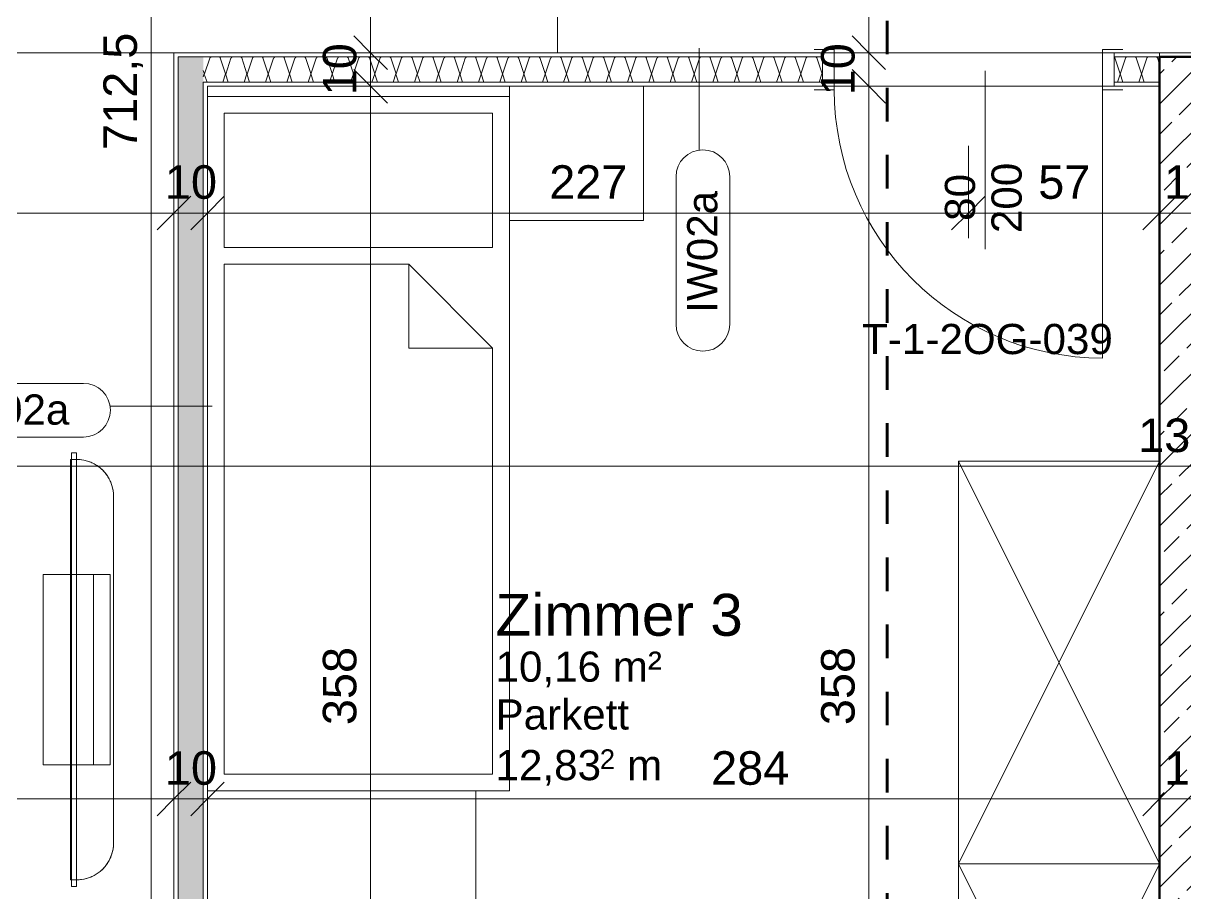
# Model space of a CAD drawing. Header units: metres. Extents: x 3 to 50, y 58.8 to 100.4.
# Drawn here: x 18.69 to 22.153, y 72.352 to 74.944 of the extents above; entities that cross this region are included whole.
import ezdxf

# ---------------------------------------------------------------- set-up
doc = ezdxf.new("R2010")
doc.units = ezdxf.units.M
doc.linetypes.add('Achse', pattern=[0.009, 0.005, -0.002, 0, -0.002])
doc.linetypes.add('Verdeckt', pattern=[0.003, 0.002, -0.001])
for name, color, linetype, lineweight in [('A_Bemassung-50_', 4, 'Continuous', 9), ('A_Bemassung_', 4, 'Continuous', 9), ('A_Beschriftung_', 7, 'Continuous', 9), ('A_Decken', 8, 'Continuous', 13), ('A_Moebel', 6, 'Continuous', 13), ('A_Raeume', 7, 'Continuous', 13), ('A_Raeume_', 7, 'Continuous', 5), ('A_Raeume_Beschriftung_', 7, 'Continuous', 9), ('A_Tueren', 31, 'Continuous', 13), ('A_Waende', 7, 'Continuous', 13), ('G-ANNO-SYMB_', 111, 'Continuous', 9)]:
    doc.layers.add(name, color=color, linetype=linetype, lineweight=lineweight)
doc.styles.add('Arial_2', font='arial.ttf', dxfattribs={"height": 0.125})
doc.styles.add('Arial_3', font='arial.ttf', dxfattribs={"height": 0.09})
doc.styles.add('Arial_4', font='arial.ttf', dxfattribs={"height": 0.05849})
doc.styles.add('Arial_5', font='arial.ttf', dxfattribs={"height": 0.1})
doc.dimstyles.new('WGA-Bemaßung', dxfattribs={"dimscale": 0.3048, "dimtxt": 0.102026, "dimasz": 0.328084, "dimexe": 0.246063, "dimexo": 0.0625, "dimgap": 0.04101, "dimtad": 1, "dimdec": 1, "dimlfac": 100, "dimrnd": 0.5, "dimdsep": 46, "dimtxsty": 'Arial_5', "dimblk1": 'OBLIQUE', "dimblk2": 'OBLIQUE', "dimsah": 1, "dimcen": 0.09, "dimdle": 0.246063, "dimazin": 2, "dimtfac": 1, "dimtdec": 4, "dimtix": 1, "dimtmove": 0, "dimatfit": 3, "dimfxl": 0.656168, "dimfxlon": 1, "dimtvp": 1, "dimtolj": 1, "dimtzin": 0, "dimarcsym": 2})
doc.dimstyles.new('WGA-Bemaßung_2', dxfattribs={"dimscale": 0.3048, "dimtxt": 0.102026, "dimasz": 0.328084, "dimexe": 0.246063, "dimexo": 0.0625, "dimgap": 0.04101, "dimtad": 1, "dimdec": 1, "dimlfac": 100, "dimrnd": 0.5, "dimdsep": 46, "dimtxsty": 'Arial_5', "dimblk1": 'OBLIQUE', "dimblk2": 'OBLIQUE', "dimsah": 1, "dimcen": 0.09, "dimdle": 0.246063, "dimazin": 2, "dimtfac": 1, "dimtdec": 4, "dimtix": 1, "dimtmove": 2, "dimatfit": 3, "dimfxl": 0.656168, "dimfxlon": 1, "dimtvp": 1, "dimtolj": 1, "dimtzin": 0, "dimarcsym": 2})
doc.dimstyles.new('WGA-Bemaßung_3', dxfattribs={"dimscale": 0.3048, "dimtxt": 0.102026, "dimasz": 0.328084, "dimexe": 0.246063, "dimexo": 0.0625, "dimgap": 0.04101, "dimtad": 1, "dimdec": 1, "dimlfac": 100, "dimrnd": 0.5, "dimdsep": 46, "dimtxsty": 'Arial_5', "dimblk1": 'OBLIQUE', "dimblk2": 'OBLIQUE', "dimsah": 1, "dimcen": 0.09, "dimdle": 0.246063, "dimazin": 2, "dimtfac": 1, "dimtdec": 4, "dimtix": 1, "dimtmove": 0, "dimatfit": 3, "dimfxl": 0.656168, "dimfxlon": 1, "dimtvp": 1, "dimtolj": 1, "dimtzin": 0, "dimarcsym": 2})

# ---------------------------------------------------------------- blocks, each defined once
blk = doc.blocks.new('UZ_D1 - SL_0800x2000_Zimmertür_Stahlzarge_GK-7175508-263_PP_02OG_BT1')
at = {"layer": 'A_Tueren', "lineweight": 5}
for p, q in [((-0.4, 0.06), (-0.46, 0.06)), ((-0.4, -0.06), (-0.4, 0.06)), ((0.4, 0.06), (0.46, 0.06)), ((0.4, -0.06), (0.4, 0.06)), ((-0.46, -0.06), (-0.4, -0.06)), ((0.46, -0.06), (0.4, -0.06)), ((0.4, -0.06), (0.4, -0.86))]:
    blk.add_line(p, q, dxfattribs=at)
blk.add_arc((0.4, -0.06), 0.8, 180, 270, dxfattribs=at)
blk = doc.blocks.new('Moeb_Bett - Einzelbett 090x210-V71-263_PP_02OG_BT1')
at = {"layer": 'A_Moebel', "color": 8}
for p, q in [((-0.45, 1.05), (-0.35, 1.05)), ((-0.45, -1.05), (-0.45, 1.05)), ((-0.35, 1.05), (0.45, 1.05)), ((0.45, 1.05), (0.45, 0.5828)), ((-0.4, 1), (0.4, 1)), ((-0.4, 1), (-0.4, -0.27)), ((0.4, -0.52), (0.4, 1)), ((-0.15, -0.27), (-0.4, -0.27)), ((-0.4, -0.27), (-0.15, -0.52)), ((-0.15, -0.52), (-0.15, -0.27)), ((-0.15, -0.52), (0.4, -0.52)), ((-0.4, -0.57), (-0.4, -0.97)), ((-0.4, -0.57), (0.4, -0.57)), ((0.4, -0.97), (0.4, -0.57)), ((-0.45, -0.65), (-0.85, -0.65)), ((-0.85, -0.65), (-0.85, -1.05)), ((-0.85, -1.05), (-0.85, -0.65)), ((-0.85, -0.65), (-0.45, -0.65)), ((-0.45, -1.05), (-0.45, -0.65)), ((-0.45, -0.65), (-0.45, -1.05)), ((-0.4, -0.97), (0.4, -0.97)), ((-0.45, -1.02), (0.45, -1.02)), ((-0.45, -1.05), (-0.85, -1.05)), ((-0.5449, -1.05), (-0.45, -1.05))]:
    blk.add_line(p, q, dxfattribs=at)
blk = doc.blocks.new('Moeb_Schrank - Schrank_2m_60cm-3836529-263_PP_02OG_BT1')
at = {"layer": 'A_Moebel', "color": 8}
for p, q in [((0, 0), (1.2, 0.6)), ((0, 0.6), (1.2, 0)), ((1.2, 0.6), (0, 0.6)), ((0, 0.6), (0, 0)), ((0, 0), (0, 0.6)), ((0, 0.6), (1.2, 0.6)), ((1.2, 0), (1.2, 0.6)), ((1.2, 0.6), (1.2, 0)), ((0, 0), (1.2, 0)), ((1.2, 0), (0, 0))]:
    blk.add_line(p, q, dxfattribs=at)
blk = doc.blocks.new('Moeb_Schrank - Sideboard_50cm-3852125-263_PP_02OG_BT1')
at = {"layer": 'A_Moebel', "color": 8}
for p, q in [((0, 0.6), (0, 0)), ((0, 0), (0, 0.6)), ((0, 0.6), (3.6775, 0.6)), ((3.6775, 0.6), (3.6775, 0)), ((0, 0), (3.6775, 0)), ((3.6775, 0), (0, 0))]:
    blk.add_line(p, q, dxfattribs=at)
blk = doc.blocks.new('Moeb_TV - 48 Zoll-V78-263_PP_02OG_BT1')
at = {"layer": 'A_Moebel', "lineweight": 5}
for p, q in [((0.5126, 0.0585), (-0.5205, 0.0585)), ((0.5126, 0.0585), (-0.5205, 0.0585)), ((-0.2872, -0.0015), (-0.2872, 0.0485)), ((-0.2872, 0.0485), (-0.2872, -0.0515)), ((0.2793, 0.0485), (-0.2872, 0.0485)), ((0.2793, 0.0485), (0.2793, -0.0015)), ((0.2793, -0.0515), (0.2793, 0.0485)), ((-0.2872, -0.0515), (-0.2872, -0.0015)), ((0.2793, -0.0015), (-0.2872, -0.0015)), ((0.2793, -0.0015), (0.2793, -0.0515)), ((-0.6505, -0.0515), (-0.6505, -0.0665)), ((-0.6355, -0.0515), (-0.6505, -0.0515)), ((-0.6355, -0.0515), (-0.6505, -0.0515)), ((-0.6505, -0.0665), (-0.6355, -0.0665)), ((-0.6505, -0.0665), (-0.6355, -0.0665)), ((-0.6305, -0.0515), (-0.6355, -0.0515)), ((-0.6355, -0.0515), (0.6276, -0.0515)), ((0.6276, -0.0665), (-0.6355, -0.0665)), ((-0.6355, -0.0665), (-0.6305, -0.0665)), ((0.6226, -0.0515), (-0.6305, -0.0515)), ((-0.6305, -0.0515), (0.6226, -0.0515)), ((-0.6305, -0.0515), (-0.6305, -0.0665)), ((-0.6305, -0.0515), (-0.6305, -0.0665)), ((-0.2872, -0.0515), (-0.6305, -0.0515)), ((0.6226, -0.0515), (-0.6305, -0.0515)), ((-0.6305, -0.0515), (0.6226, -0.0515)), ((-0.6305, -0.0515), (-0.6305, -0.0665)), ((-0.6305, -0.0515), (-0.6305, -0.0665)), ((-0.6305, -0.0515), (0.6226, -0.0515)), ((0.6226, -0.0515), (-0.6305, -0.0515)), ((-0.6305, -0.0665), (-0.6305, -0.0695)), ((-0.6305, -0.0665), (-0.6305, -0.0695)), ((-0.6305, -0.0665), (-0.5705, -0.0665)), ((-0.5705, -0.0665), (-0.6305, -0.0665)), ((-0.6305, -0.0665), (0.6226, -0.0665)), ((-0.5705, -0.0665), (0.5626, -0.0665)), ((0.5626, -0.0665), (-0.5705, -0.0665)), ((-0.5705, -0.0695), (-0.5705, -0.0665)), ((-0.5705, -0.0665), (-0.5705, -0.0695)), ((-0.5705, -0.0665), (0.5626, -0.0665)), ((0.5626, -0.0665), (-0.5705, -0.0665)), ((-0.2872, -0.0515), (-0.2872, -0.0665)), ((-0.2872, -0.0665), (-0.2872, -0.0515)), ((-0.2872, -0.0515), (0.2793, -0.0515)), ((-0.2872, -0.0515), (0.2793, -0.0515)), ((0.2793, -0.0515), (-0.2872, -0.0515)), ((-0.2872, -0.0665), (-0.2872, -0.0695)), ((-0.2872, -0.0695), (-0.2872, -0.0665)), ((0.2793, -0.0515), (0.2793, -0.0665)), ((0.2793, -0.0665), (0.2793, -0.0515)), ((0.6226, -0.0515), (0.2793, -0.0515)), ((0.2793, -0.0665), (0.2793, -0.0695)), ((0.2793, -0.0695), (0.2793, -0.0665)), ((0.5626, -0.0665), (0.5626, -0.0695)), ((0.5626, -0.0665), (0.5626, -0.0695)), ((0.5626, -0.0665), (0.6226, -0.0665)), ((0.6226, -0.0665), (0.5626, -0.0665)), ((0.6226, -0.0665), (0.6226, -0.0515)), ((0.6226, -0.0515), (0.6226, -0.0665)), ((0.6276, -0.0515), (0.6226, -0.0515)), ((0.6226, -0.0665), (0.6226, -0.0515)), ((0.6226, -0.0515), (0.6226, -0.0665)), ((0.6226, -0.0695), (0.6226, -0.0665)), ((0.6226, -0.0665), (0.6226, -0.0695)), ((0.6226, -0.0665), (0.6276, -0.0665)), ((0.6426, -0.0515), (0.6276, -0.0515)), ((0.6426, -0.0515), (0.6276, -0.0515)), ((0.6276, -0.0665), (0.6426, -0.0665)), ((0.6276, -0.0665), (0.6426, -0.0665)), ((0.6426, -0.0665), (0.6426, -0.0515)), ((0.6226, -0.0695), (-0.6305, -0.0695)), ((-0.6305, -0.0695), (-0.5705, -0.0695)), ((-0.5705, -0.0695), (0.5626, -0.0695)), ((-0.5705, -0.0695), (0.5626, -0.0695)), ((0.5626, -0.0695), (-0.5705, -0.0695)), ((-0.2872, -0.0695), (-0.2872, -0.1515)), ((-0.2872, -0.1515), (-0.2872, -0.0695)), ((0.2793, -0.0695), (0.2793, -0.1515)), ((0.2793, -0.1515), (0.2793, -0.0695)), ((0.5626, -0.0695), (0.6226, -0.0695)), ((0.2793, -0.1515), (-0.2872, -0.1515)), ((0.2793, -0.1515), (-0.2872, -0.1515))]:
    blk.add_line(p, q, dxfattribs=at)
for centre, start, end in [((-0.5205, -0.0515), 90, 180), ((0.5126, -0.0515), 0, 90)]:
    blk.add_arc(centre, 0.11, start, end, dxfattribs=at)
for points in [[(-0.5205, 0.0585), (-0.5254, 0.0585), (-0.535, 0.0579), (-0.549, 0.0551), (-0.5604, 0.0512), (-0.5692, 0.0473), (-0.5755, 0.0439), (-0.5816, 0.0401), (-0.5875, 0.0359), (-0.5931, 0.0313), (-0.5983, 0.0264), (-0.6032, 0.0211), (-0.6078, 0.0156), (-0.612, 0.0097), (-0.617, 0.0015), (-0.6224, -0.0092), (-0.6286, -0.0275), (-0.6304, -0.0419), (-0.6305, -0.0515)], [(0.5126, 0.0585), (0.5174, 0.0585), (0.527, 0.0579), (0.5411, 0.0551), (0.5525, 0.0512), (0.5613, 0.0473), (0.5676, 0.0439), (0.5737, 0.0401), (0.5796, 0.0359), (0.5851, 0.0313), (0.5904, 0.0264), (0.5953, 0.0211), (0.5999, 0.0156), (0.6041, 0.0097), (0.6092, 0.0015), (0.6145, -0.0092), (0.6207, -0.0275), (0.6226, -0.0419), (0.6226, -0.0515)]]:
    blk.add_open_spline(points, degree=3, knots=[0, 0, 0, 0, 0.083333, 0.166667, 0.25, 0.291667, 0.333333, 0.375, 0.416667, 0.458333, 0.5, 0.541667, 0.583333, 0.625, 0.666667, 0.75, 0.833333, 1, 1, 1, 1], dxfattribs=at)
blk = doc.blocks.new('Moeb_Schreibtisch_variabel - 140 x 80-V79-263_PP_02OG_BT1')
at = {"layer": 'A_Moebel', "color": 8}
for p, q in [((-0.6841, 0.7452), (-1.0891, 0.7452)), ((-1.0891, 0.7452), (-1.0891, 0.4)), ((-0.6841, 0.4), (-0.6841, 0.7452)), ((-1.0891, 0.7255), (-0.6841, 0.7255)), ((-1.5866, 0.4), (-0.1866, 0.4)), ((-1.5866, -0.4), (-1.5866, 0.4)), ((-1.5866, 0.4), (-0.1866, 0.4)), ((-1.5866, -0.4), (-1.5866, 0.4)), ((-1.0891, 0.4), (-1.0891, 0.2599)), ((-0.6841, 0.2599), (-0.6841, 0.4)), ((-0.1866, 0.4), (-0.1866, -0.4)), ((-0.1866, 0.4), (-0.1866, -0.4)), ((-1.0891, 0.2599), (-0.6841, 0.2599))]:
    blk.add_line(p, q, dxfattribs=at)
blk = doc.blocks.new('DIMBLOCK23-263_PP_02OG_BT1')
at = {"layer": 'A_Bemassung-50_', "transparency": 16777216}
for p, q in [((15.5752, 74.3779), (15.5752, 74.5779)), ((19.1391, 74.3779), (19.1391, 74.5779)), ((15.5752, 74.3779), (19.1391, 74.3779)), ((15.5752, 74.3779), (15.5752, 74.3029)), ((19.1391, 74.3779), (19.1391, 74.3029))]:
    blk.add_line(p, q, dxfattribs=at)
at = {"layer": 'A_Bemassung-50_', "lineweight": 35, "transparency": 16777216}
for p, q in [((15.5752, 74.3779), (15.6252, 74.4279)), ((19.1391, 74.3779), (19.1891, 74.4279)), ((15.5752, 74.3779), (15.5252, 74.3279)), ((19.1391, 74.3779), (19.0891, 74.3279))]:
    blk.add_line(p, q, dxfattribs=at)
at = {"layer": 'A_Bemassung-50_', "color": 0, "transparency": 16777216, "insert": (17.1837, 74.5202), "char_height": 0.1, "width": 0.416266, "attachment_point": 1, "line_spacing_factor": 0.941778, "style": 'Arial_5'}
blk.add_mtext('356,5', dxfattribs=at)
blk = doc.blocks.new('_Oblique')
at = {"color": 0, "linetype": 'ByBlock', "lineweight": -2}
blk.add_line((-0.5, -0.5), (0.5, 0.5), dxfattribs=at)
blk = doc.blocks.new('DIMBLOCK24-263_PP_02OG_BT1')
at = {"layer": 'A_Bemassung-50_', "transparency": 16777216}
for p, q in [((19.1391, 74.3779), (19.1391, 74.5779)), ((19.2391, 74.3779), (19.2391, 74.5779)), ((19.1391, 74.3779), (19.2391, 74.3779)), ((19.1391, 74.3779), (19.1391, 74.3029)), ((19.2391, 74.3779), (19.2391, 74.3029))]:
    blk.add_line(p, q, dxfattribs=at)
at = {"layer": 'A_Bemassung-50_', "lineweight": 35, "transparency": 16777216}
for p, q in [((19.1391, 74.3779), (19.1891, 74.4279)), ((19.2391, 74.3779), (19.2891, 74.4279)), ((19.1391, 74.3779), (19.0891, 74.3279)), ((19.2391, 74.3779), (19.1891, 74.3279))]:
    blk.add_line(p, q, dxfattribs=at)
at = {"layer": 'A_Bemassung-50_', "color": 0, "transparency": 16777216, "insert": (19.1122, 74.5202), "char_height": 0.1, "width": 0.184588, "attachment_point": 1, "line_spacing_factor": 0.941778, "style": 'Arial_5'}
blk.add_mtext('10', dxfattribs=at)
blk = doc.blocks.new('DIMBLOCK25-263_PP_02OG_BT1')
at = {"layer": 'A_Bemassung-50_', "transparency": 16777216}
for p, q in [((19.2391, 74.3779), (19.2391, 74.5779)), ((21.5077, 74.3779), (21.5077, 74.5779)), ((19.2391, 74.3779), (21.5077, 74.3779)), ((19.2391, 74.3779), (19.2391, 74.3029)), ((21.5077, 74.3779), (21.5077, 74.3029))]:
    blk.add_line(p, q, dxfattribs=at)
at = {"layer": 'A_Bemassung-50_', "lineweight": 35, "transparency": 16777216}
for p, q in [((19.2391, 74.3779), (19.2891, 74.4279)), ((21.5077, 74.3779), (21.5577, 74.4279)), ((19.2391, 74.3779), (19.1891, 74.3279)), ((21.5077, 74.3779), (21.4577, 74.3279))]:
    blk.add_line(p, q, dxfattribs=at)
at = {"layer": 'A_Bemassung-50_', "color": 0, "transparency": 16777216, "insert": (20.258, 74.5202), "char_height": 0.1, "width": 0.276883, "attachment_point": 1, "line_spacing_factor": 0.941778, "style": 'Arial_5'}
blk.add_mtext('227', dxfattribs=at)
blk = doc.blocks.new('DIMBLOCK26-263_PP_02OG_BT1')
at = {"layer": 'A_Bemassung-50_', "transparency": 16777216}
for p, q in [((21.5077, 74.3779), (21.5077, 74.5779)), ((22.0777, 74.3779), (22.0777, 74.5779)), ((21.5077, 74.3779), (22.0777, 74.3779)), ((21.5077, 74.3779), (21.5077, 74.3029)), ((22.0777, 74.3779), (22.0777, 74.3029))]:
    blk.add_line(p, q, dxfattribs=at)
at = {"layer": 'A_Bemassung-50_', "lineweight": 35, "transparency": 16777216}
for p, q in [((21.5077, 74.3779), (21.5577, 74.4279)), ((22.0777, 74.3779), (22.1277, 74.4279)), ((21.5077, 74.3779), (21.4577, 74.3279)), ((22.0777, 74.3779), (22.0277, 74.3279))]:
    blk.add_line(p, q, dxfattribs=at)
at = {"layer": 'A_Bemassung-50_', "color": 0, "transparency": 16777216, "insert": (21.7158, 74.5202), "char_height": 0.1, "width": 0.184588, "attachment_point": 1, "line_spacing_factor": 0.941778, "style": 'Arial_5'}
blk.add_mtext('57', dxfattribs=at)
blk = doc.blocks.new('DIMBLOCK27-263_PP_02OG_BT1')
at = {"layer": 'A_Bemassung-50_', "transparency": 16777216}
for p, q in [((22.0777, 74.3779), (22.0777, 74.5779)), ((22.2577, 74.3779), (22.2577, 74.5779)), ((22.0777, 74.3779), (22.2577, 74.3779)), ((22.0777, 74.3779), (22.0777, 74.3029)), ((22.2577, 74.3779), (22.2577, 74.3029))]:
    blk.add_line(p, q, dxfattribs=at)
at = {"layer": 'A_Bemassung-50_', "lineweight": 35, "transparency": 16777216}
for p, q in [((22.0777, 74.3779), (22.1277, 74.4279)), ((22.2577, 74.3779), (22.3077, 74.4279)), ((22.0777, 74.3779), (22.0277, 74.3279)), ((22.2577, 74.3779), (22.2077, 74.3279))]:
    blk.add_line(p, q, dxfattribs=at)
at = {"layer": 'A_Bemassung-50_', "color": 0, "transparency": 16777216, "insert": (22.0908, 74.5202), "char_height": 0.1, "width": 0.184588, "attachment_point": 1, "line_spacing_factor": 0.941778, "style": 'Arial_5'}
blk.add_mtext('18', dxfattribs=at)
blk = doc.blocks.new('DIMBLOCK239-263_PP_02OG_BT1')
at = {"layer": 'A_Bemassung-50_', "lineweight": 35, "transparency": 16777216}
for p, q in [((21.2107, 74.7555), (21.1607, 74.8055)), ((21.2107, 74.7555), (21.2607, 74.7055)), ((21.2107, 71.178), (21.1607, 71.228)), ((21.2107, 71.178), (21.2607, 71.128))]:
    blk.add_line(p, q, dxfattribs=at)
at = {"layer": 'A_Bemassung-50_', "transparency": 16777216}
for p, q in [((21.2107, 74.7555), (21.0107, 74.7555)), ((21.2107, 71.103), (21.2107, 74.7555)), ((21.2107, 74.7555), (21.2857, 74.7555)), ((21.2107, 71.178), (21.0107, 71.178)), ((21.2107, 71.178), (21.2857, 71.178))]:
    blk.add_line(p, q, dxfattribs=at)
at = {"layer": 'A_Bemassung-50_', "color": 0, "transparency": 16777216, "insert": (21.0683, 72.8514), "char_height": 0.1, "width": 0.276883, "attachment_point": 1, "rotation": 90, "line_spacing_factor": 0.941778, "style": 'Arial_5'}
blk.add_mtext('358', dxfattribs=at)
blk = doc.blocks.new('DIMBLOCK240-263_PP_02OG_BT1')
at = {"layer": 'A_Bemassung-50_', "lineweight": 35, "transparency": 16777216}
for p, q in [((21.2107, 74.8555), (21.1607, 74.9055)), ((21.2107, 74.8555), (21.2607, 74.8055)), ((21.2107, 74.7555), (21.1607, 74.8055)), ((21.2107, 74.7555), (21.2607, 74.7055))]:
    blk.add_line(p, q, dxfattribs=at)
at = {"layer": 'A_Bemassung-50_', "transparency": 16777216}
for p, q in [((21.2107, 74.8555), (21.0107, 74.8555)), ((21.2107, 74.7555), (21.2107, 74.8555)), ((21.2107, 74.8555), (21.2857, 74.8555)), ((21.2107, 74.7555), (21.0107, 74.7555)), ((21.2107, 74.7555), (21.2857, 74.7555))]:
    blk.add_line(p, q, dxfattribs=at)
at = {"layer": 'A_Bemassung-50_', "color": 0, "transparency": 16777216, "insert": (21.0683, 74.7286), "char_height": 0.1, "width": 0.184588, "attachment_point": 1, "rotation": 90, "line_spacing_factor": 0.941778, "style": 'Arial_5'}
blk.add_mtext('10', dxfattribs=at)
blk = doc.blocks.new('DIMBLOCK241-263_PP_02OG_BT1')
at = {"layer": 'A_Bemassung-50_', "lineweight": 35, "transparency": 16777216}
for p, q in [((21.2107, 78.238), (21.1607, 78.288)), ((21.2107, 78.238), (21.2607, 78.188)), ((21.2107, 74.8555), (21.1607, 74.9055)), ((21.2107, 74.8555), (21.2607, 74.8055))]:
    blk.add_line(p, q, dxfattribs=at)
at = {"layer": 'A_Bemassung-50_', "transparency": 16777216}
for p, q in [((21.2107, 78.238), (21.0107, 78.238)), ((21.2107, 74.8555), (21.2107, 78.238)), ((21.2107, 78.238), (21.2857, 78.238)), ((21.2107, 74.8555), (21.0107, 74.8555)), ((21.2107, 74.8555), (21.2857, 74.8555))]:
    blk.add_line(p, q, dxfattribs=at)
at = {"layer": 'A_Bemassung-50_', "color": 0, "transparency": 16777216, "insert": (21.0683, 76.3733), "char_height": 0.1, "width": 0.416266, "attachment_point": 1, "rotation": 90, "line_spacing_factor": 0.941778, "style": 'Arial_5'}
blk.add_mtext('338,5', dxfattribs=at)
blk = doc.blocks.new('DIMBLOCK344-263_PP_02OG_BT1')
at = {"layer": 'A_Bemassung-50_', "transparency": 16777216}
for p, q in [((15.5127, 73.623), (15.5127, 73.823)), ((28.8227, 73.623), (28.8227, 73.823)), ((15.5127, 73.623), (28.8227, 73.623)), ((15.5127, 73.623), (15.5127, 73.548)), ((28.8227, 73.623), (28.8227, 73.548))]:
    blk.add_line(p, q, dxfattribs=at)
at = {"layer": 'A_Bemassung-50_', "lineweight": 35, "transparency": 16777216}
for p, q in [((15.5127, 73.623), (15.5627, 73.673)), ((28.8227, 73.623), (28.8727, 73.673)), ((15.5127, 73.623), (15.4627, 73.573)), ((28.8227, 73.623), (28.7727, 73.573))]:
    blk.add_line(p, q, dxfattribs=at)
at = {"layer": 'A_Bemassung-50_', "color": 0, "transparency": 16777216, "insert": (22.0138, 73.7653), "char_height": 0.1, "width": 0.369177, "attachment_point": 1, "line_spacing_factor": 0.941778, "style": 'Arial_5'}
blk.add_mtext('1331', dxfattribs=at)
blk = doc.blocks.new('DIMBLOCK391-263_PP_02OG_BT1')
at = {"layer": 'A_Bemassung-50_', "lineweight": 35, "transparency": 16777216}
for p, q in [((19.0711, 78.3005), (19.0211, 78.3505)), ((19.0711, 78.3005), (19.1211, 78.2505)), ((19.0711, 71.178), (19.0211, 71.228)), ((19.0711, 71.178), (19.1211, 71.128))]:
    blk.add_line(p, q, dxfattribs=at)
at = {"layer": 'A_Bemassung-50_', "transparency": 16777216}
for p, q in [((19.0711, 78.3005), (18.9961, 78.3005)), ((19.0711, 78.3005), (19.0711, 71.103)), ((19.0711, 78.3005), (19.2711, 78.3005)), ((19.0711, 71.178), (18.9961, 71.178)), ((19.0711, 71.178), (19.2711, 71.178))]:
    blk.add_line(p, q, dxfattribs=at)
at = {"layer": 'A_Bemassung-50_', "color": 0, "transparency": 16777216, "insert": (18.9287, 74.5658), "char_height": 0.1, "width": 0.416266, "attachment_point": 1, "rotation": 90, "line_spacing_factor": 0.941778, "style": 'Arial_5'}
blk.add_mtext('712,5', dxfattribs=at)
blk = doc.blocks.new('DIMBLOCK416-263_PP_02OG_BT1')
at = {"layer": 'A_Bemassung-50_', "transparency": 16777216}
for p, q in [((15.5752, 72.6313), (15.5752, 72.8313)), ((19.1391, 72.6313), (19.1391, 72.8313)), ((15.5752, 72.6313), (19.1391, 72.6313)), ((15.5752, 72.6313), (15.5752, 72.5563)), ((19.1391, 72.6313), (19.1391, 72.5563))]:
    blk.add_line(p, q, dxfattribs=at)
at = {"layer": 'A_Bemassung-50_', "lineweight": 35, "transparency": 16777216}
for p, q in [((15.5752, 72.6313), (15.6252, 72.6813)), ((19.1391, 72.6313), (19.1891, 72.6813)), ((15.5752, 72.6313), (15.5252, 72.5813)), ((19.1391, 72.6313), (19.0891, 72.5813))]:
    blk.add_line(p, q, dxfattribs=at)
at = {"layer": 'A_Bemassung-50_', "color": 0, "transparency": 16777216, "insert": (17.1837, 72.7736), "char_height": 0.1, "width": 0.416266, "attachment_point": 1, "line_spacing_factor": 0.941778, "style": 'Arial_5'}
blk.add_mtext('356,5', dxfattribs=at)
blk = doc.blocks.new('DIMBLOCK417-263_PP_02OG_BT1')
at = {"layer": 'A_Bemassung-50_', "transparency": 16777216}
for p, q in [((19.1391, 72.6313), (19.1391, 72.8313)), ((19.2391, 72.6313), (19.2391, 72.8313)), ((19.1391, 72.6313), (19.2391, 72.6313)), ((19.1391, 72.6313), (19.1391, 72.5563)), ((19.2391, 72.6313), (19.2391, 72.5563))]:
    blk.add_line(p, q, dxfattribs=at)
at = {"layer": 'A_Bemassung-50_', "lineweight": 35, "transparency": 16777216}
for p, q in [((19.1391, 72.6313), (19.1891, 72.6813)), ((19.2391, 72.6313), (19.2891, 72.6813)), ((19.1391, 72.6313), (19.0891, 72.5813)), ((19.2391, 72.6313), (19.1891, 72.5813))]:
    blk.add_line(p, q, dxfattribs=at)
at = {"layer": 'A_Bemassung-50_', "color": 0, "transparency": 16777216, "insert": (19.1122, 72.7736), "char_height": 0.1, "width": 0.184588, "attachment_point": 1, "line_spacing_factor": 0.941778, "style": 'Arial_5'}
blk.add_mtext('10', dxfattribs=at)
blk = doc.blocks.new('DIMBLOCK418-263_PP_02OG_BT1')
at = {"layer": 'A_Bemassung-50_', "transparency": 16777216}
for p, q in [((19.2391, 72.6313), (19.2391, 72.8313)), ((22.0777, 72.6313), (22.0777, 72.8313)), ((19.2391, 72.6313), (22.0777, 72.6313)), ((19.2391, 72.6313), (19.2391, 72.5563)), ((22.0777, 72.6313), (22.0777, 72.5563))]:
    blk.add_line(p, q, dxfattribs=at)
at = {"layer": 'A_Bemassung-50_', "lineweight": 35, "transparency": 16777216}
for p, q in [((19.2391, 72.6313), (19.2891, 72.6813)), ((22.0777, 72.6313), (22.1277, 72.6813)), ((19.2391, 72.6313), (19.1891, 72.5813)), ((22.0777, 72.6313), (22.0277, 72.5813))]:
    blk.add_line(p, q, dxfattribs=at)
at = {"layer": 'A_Bemassung-50_', "color": 0, "transparency": 16777216, "insert": (20.7406, 72.7736), "char_height": 0.1, "width": 0.276883, "attachment_point": 1, "line_spacing_factor": 0.941778, "style": 'Arial_5'}
blk.add_mtext('284', dxfattribs=at)
blk = doc.blocks.new('DIMBLOCK419-263_PP_02OG_BT1')
at = {"layer": 'A_Bemassung-50_', "transparency": 16777216}
for p, q in [((22.0777, 72.6313), (22.0777, 72.8313)), ((22.2577, 72.6313), (22.2577, 72.8313)), ((22.0777, 72.6313), (22.2577, 72.6313)), ((22.0777, 72.6313), (22.0777, 72.5563)), ((22.2577, 72.6313), (22.2577, 72.5563))]:
    blk.add_line(p, q, dxfattribs=at)
at = {"layer": 'A_Bemassung-50_', "lineweight": 35, "transparency": 16777216}
for p, q in [((22.0777, 72.6313), (22.1277, 72.6813)), ((22.2577, 72.6313), (22.3077, 72.6813)), ((22.0777, 72.6313), (22.0277, 72.5813)), ((22.2577, 72.6313), (22.2077, 72.5813))]:
    blk.add_line(p, q, dxfattribs=at)
at = {"layer": 'A_Bemassung-50_', "color": 0, "transparency": 16777216, "insert": (22.0908, 72.7736), "char_height": 0.1, "width": 0.184588, "attachment_point": 1, "line_spacing_factor": 0.941778, "style": 'Arial_5'}
blk.add_mtext('18', dxfattribs=at)
blk = doc.blocks.new('BS_Tuer_PP - unten-10002439-263_PP_02OG_BT1')
at = {"layer": 'A_Beschriftung_'}
blk.add_line((0, 0.000124), (0, -0.010513), dxfattribs=at)
blk = doc.blocks.new('DIMBLOCK652-263_PP_02OG_BT1')
at = {"layer": 'A_Bemassung-50_', "lineweight": 35, "transparency": 16777216}
for p, q in [((19.7253, 76.0555), (19.6753, 76.1055)), ((19.7253, 76.0555), (19.7753, 76.0055)), ((19.7253, 74.8555), (19.6753, 74.9055)), ((19.7253, 74.8555), (19.7753, 74.8055))]:
    blk.add_line(p, q, dxfattribs=at)
at = {"layer": 'A_Bemassung-50_', "transparency": 16777216}
for p, q in [((19.7253, 76.0555), (19.6503, 76.0555)), ((19.7253, 76.0555), (19.7253, 74.8555)), ((19.7253, 76.0555), (19.9253, 76.0555)), ((19.7253, 74.8555), (19.6503, 74.8555)), ((19.7253, 74.8555), (19.9253, 74.8555))]:
    blk.add_line(p, q, dxfattribs=at)
at = {"layer": 'A_Bemassung-50_', "color": 0, "transparency": 16777216, "insert": (19.583, 75.3401), "char_height": 0.1, "width": 0.276883, "attachment_point": 1, "rotation": 90, "line_spacing_factor": 0.941778, "style": 'Arial_5'}
blk.add_mtext('120', dxfattribs=at)
blk = doc.blocks.new('DIMBLOCK653-263_PP_02OG_BT1')
at = {"layer": 'A_Bemassung-50_', "lineweight": 35, "transparency": 16777216}
for p, q in [((19.7253, 74.8555), (19.6753, 74.9055)), ((19.7253, 74.8555), (19.7753, 74.8055)), ((19.7253, 74.7555), (19.6753, 74.8055)), ((19.7253, 74.7555), (19.7753, 74.7055))]:
    blk.add_line(p, q, dxfattribs=at)
at = {"layer": 'A_Bemassung-50_', "transparency": 16777216}
for p, q in [((19.7253, 74.8555), (19.6503, 74.8555)), ((19.7253, 74.8555), (19.7253, 74.7555)), ((19.7253, 74.8555), (19.9253, 74.8555)), ((19.7253, 74.7555), (19.6503, 74.7555)), ((19.7253, 74.7555), (19.9253, 74.7555))]:
    blk.add_line(p, q, dxfattribs=at)
at = {"layer": 'A_Bemassung-50_', "color": 0, "transparency": 16777216, "insert": (19.583, 74.7286), "char_height": 0.1, "width": 0.184588, "attachment_point": 1, "rotation": 90, "line_spacing_factor": 0.941778, "style": 'Arial_5'}
blk.add_mtext('10', dxfattribs=at)
blk = doc.blocks.new('DIMBLOCK654-263_PP_02OG_BT1')
at = {"layer": 'A_Bemassung-50_', "lineweight": 35, "transparency": 16777216}
for p, q in [((19.7253, 74.7555), (19.6753, 74.8055)), ((19.7253, 74.7555), (19.7753, 74.7055)), ((19.7253, 71.178), (19.6753, 71.228)), ((19.7253, 71.178), (19.7753, 71.128))]:
    blk.add_line(p, q, dxfattribs=at)
at = {"layer": 'A_Bemassung-50_', "transparency": 16777216}
for p, q in [((19.7253, 74.7555), (19.6503, 74.7555)), ((19.7253, 74.7555), (19.7253, 71.103)), ((19.7253, 74.7555), (19.9253, 74.7555)), ((19.7253, 71.178), (19.6503, 71.178)), ((19.7253, 71.178), (19.9253, 71.178))]:
    blk.add_line(p, q, dxfattribs=at)
at = {"layer": 'A_Bemassung-50_', "color": 0, "transparency": 16777216, "insert": (19.583, 72.8514), "char_height": 0.1, "width": 0.276883, "attachment_point": 1, "rotation": 90, "line_spacing_factor": 0.941778, "style": 'Arial_5'}
blk.add_mtext('358', dxfattribs=at)
blk = doc.blocks.new('BS_Wand_Lollipop - links_unten-2026911-263_PP_02OG_BT1')
at = {"layer": 'A_Beschriftung_'}
for p, q in [((-0.00467, 0.001367), (-0.01347, 0.001367)), ((-0.003087, 0), (0.003, 0)), ((-0.00467, -0.001833), (-0.01347, -0.001833))]:
    blk.add_line(p, q, dxfattribs=at)
for centre, start, end in [((-0.01347, -0.000233), 90, 270), ((-0.00467, -0.000233), 270, 90)]:
    blk.add_arc(centre, 0.0016, start, end, dxfattribs=at)

msp = doc.modelspace()

# ---------------------------------------------------------------- hatches: boundary and pattern name
at = {"layer": 'A_Waende', "lineweight": 5}
h = msp.add_hatch(dxfattribs=at)
h.set_pattern_fill('FP_105', color=250, angle=-45, style=0, pattern_type=2)
h.set_pattern_definition([(315, (19.13926, 73.01655), (0.254, -0.1270034), [0.02245, -0.15715]), (315, (19.250275, 72.96918), (0.254, -0.1270034), [0.02245, -0.15715]), (315, (19.13926, 72.95291), (0.254, -0.1270034), [0.02245, -0.15715]), (315, (19.250275, 72.90554), (0.254, -0.1270034), [0.02245, -0.15715]), (341.565, (19.154816, 73.000997), (0.5079977, -0.1270007), [0.0502, -0.35141]), (341.565, (19.20219, 72.984734), (0.5079977, -0.1270007), [0.0502, -0.35141]), (341.565, (19.154816, 72.937357), (0.50799766, -0.1270007), [0.0502, -0.35141]), (341.565, (19.2029, 72.9218), (0.50799766, -0.1270007), [0.0502, -0.35141]), (45, (19.250275, 73.00029), (-0.254, -0.1270034), [0.02245, -0.15715]), (45, (19.13926, 72.95291), (-0.254, -0.1270034), [0.02245, -0.15715]), (45, (19.24957, 72.93736), (-0.254, -0.1270034), [0.02245, -0.15715]), (45, (19.13926, 72.88927), (-0.254, -0.1270034), [0.02245, -0.15715]), (18.435, (19.20219, 72.984734), (-0.5079977, -0.1270007), [0.0502, -0.35141]), (18.435, (19.155523, 72.969177), (-0.50799766, -0.1270007), [0.0502, -0.35141]), (18.435, (19.2029, 72.9218), (-0.50799766, -0.1270007), [0.0502, -0.35141]), (18.435, (19.155523, 72.905538), (-0.50799766, -0.1270007), [0.0502, -0.35141])])
h.paths.add_polyline_path([(19.1516, 71.178), (19.2266, 71.178), (19.2266, 74.843), (19.1516, 74.843), (19.1516, 71.1962)])
h = msp.add_hatch(dxfattribs=at)
h.set_pattern_fill('FP_107', color=250, angle=-225, style=0, pattern_type=2)
h.set_pattern_definition([(225, (20.65883, 74.85574), (-0.1270034, -0.254), [0.02245, -0.15715]), (225, (20.61075, 74.744015), (-0.1270034, -0.254), [0.02245, -0.15715]), (225, (20.59519, 74.85574), (-0.1270034, -0.254), [0.02245, -0.15715]), (225, (20.54711, 74.744015), (-0.1270034, -0.254), [0.02245, -0.15715]), (251.565, (20.64257, 74.839475), (-0.1270007, -0.5079977), [0.0502, -0.35141]), (251.565, (20.626305, 74.7921), (-0.1270007, -0.5079977), [0.0502, -0.35141]), (251.565, (20.57893, 74.839475), (-0.1270007, -0.5079977), [0.0502, -0.35141]), (251.565, (20.562665, 74.7921), (-0.1270007, -0.5079977), [0.0502, -0.35141]), (315, (20.64257, 74.74472), (-0.1270034, 0.254), [0.02245, -0.15715]), (315, (20.59519, 74.85574), (-0.1270034, 0.254), [0.02245, -0.15715]), (315, (20.57893, 74.74472), (-0.1270034, 0.254), [0.02245, -0.15715]), (315, (20.53155, 74.85574), (-0.1270034, 0.254), [0.02245, -0.15715]), (288.435, (20.626305, 74.7921), (-0.1270007, 0.5079977), [0.0502, -0.35141]), (288.435, (20.61075, 74.84018), (-0.1270007, 0.5079977), [0.0502, -0.35141]), (288.435, (20.562665, 74.7921), (-0.1270007, 0.5079977), [0.0502, -0.35141]), (288.435, (20.54711, 74.84018), (-0.1270007, 0.5079977), [0.0502, -0.35141])])
h.paths.add_polyline_path([(22.0777, 74.768), (22.0777, 74.843), (21.9427, 74.843), (21.9427, 74.768)])
h.paths.add_polyline_path([(19.2413, 74.768), (21.0727, 74.768), (21.0727, 74.843), (19.2266, 74.8429), (19.2266, 74.768), (19.2391, 74.768)])
h = msp.add_hatch(dxfattribs=at)
h.set_pattern_fill('FP_4', color=250, style=0, pattern_type=2)
h.set_pattern_definition([(45, (0, 0), (-0.08980256, 0.08980256), []), (45, (0.0898, 0), (-0.08980256, 0.08980256), [0.0635, -0.03175])])
h.paths.add_polyline_path([(22.2577, 71.178), (22.2577, 74.843), (22.0777, 74.843), (22.0777, 71.178)])

# ---------------------------------------------------------------- linework, layer by layer
at = {"layer": 'A_Decken'}
for p, q in [((19.1391, 71.178), (19.1391, 74.8555)), ((22.0777, 74.8555), (22.2577, 74.8555)), ((21.0727, 74.7555), (19.2391, 74.7555)), ((19.2391, 74.7555), (19.2391, 71.178))]:
    msp.add_line(p, q, dxfattribs=at)
at = {"layer": 'A_Raeume', "color": 8, "linetype": 'Verdeckt'}
msp.add_line((20.2827, 76.0555), (20.2827, 74.8555), dxfattribs=at)
at = {"layer": 'A_Raeume_', "flags": 128}
for points in [[(15.5752, 71.178), (19.1391, 71.178), (19.1391, 74.8555), (20.2827, 74.8555), (20.2827, 75.9177), (20.2827, 76.0555), (20.2827, 78.2005), (16.6077, 78.2005), (16.6077, 77.9055), (15.5752, 77.9055)], [(20.2827, 74.8555), (22.1677, 74.8555), (25.3941, 74.8555), (27.1977, 74.8555), (27.1977, 75.973), (27.1977, 76.0555), (24.4077, 76.0555), (23.3027, 76.0555), (23.2777, 76.0555), (23.1497, 76.0555), (20.2827, 76.0555)], [(19.2391, 71.178), (20.2753, 71.178), (20.2827, 71.178), (22.0777, 71.178), (22.0777, 74.7555), (20.2827, 74.7555), (19.2391, 74.7555)]]:
    msp.add_lwpolyline(points, close=True, dxfattribs=at)
at = {"layer": 'A_Waende', "color": 10}
for p, q in [((21.0727, 74.8555), (19.1391, 74.8555)), ((19.1516, 74.843), (19.1516, 71.178)), ((21.0727, 74.843), (19.1516, 74.843)), ((21.0727, 74.843), (21.0727, 74.8555)), ((22.0777, 74.8555), (21.9427, 74.8555)), ((21.9427, 74.843), (21.9427, 74.8555)), ((22.0777, 74.843), (21.9427, 74.843)), ((22.0777, 74.843), (22.0777, 74.8555)), ((19.2266, 74.768), (19.2266, 71.178)), ((21.0727, 74.768), (19.2266, 74.768)), ((21.0727, 74.7555), (21.0727, 74.768)), ((21.9427, 74.7555), (21.9427, 74.768)), ((22.0777, 74.768), (21.9427, 74.768)), ((21.9427, 74.7555), (22.0777, 74.7555))]:
    msp.add_line(p, q, dxfattribs=at)
at = {"layer": 'A_Waende', "color": 250, "lineweight": 5}
for p, q in [((21.0727, 74.768), (21.0727, 74.843)), ((21.9427, 74.768), (21.9427, 74.843))]:
    msp.add_line(p, q, dxfattribs=at)
at = {"layer": 'A_Waende', "lineweight": 50}
for p in [(22.0777, 71.178), (22.2577, 74.843)]:
    msp.add_line(p, (22.0777, 74.843), dxfattribs=at)
at = {"layer": 'G-ANNO-SYMB_', "linetype": 'Achse', "lineweight": 70}
msp.add_line((21.2652, 91.551), (21.2652, 68.0037), dxfattribs=at)

# ---------------------------------------------------------------- block references
at = {"layer": 'A_Beschriftung_', "xscale": 49.99999999999998, "yscale": 49.99999999999998, "zscale": 49.99999999999998, "rotation": 89.99999999999991}
msp.add_blockref('BS_Wand_Lollipop - links_unten-2026911-263_PP_02OG_BT1', (20.7045, 74.7197), dxfattribs=at)
at = {"layer": 'A_Beschriftung_', "xscale": 49.99999999999998, "yscale": 49.99999999999998, "zscale": 49.99999999999998}
for name, p in [('BS_Tuer_PP - unten-10002439-263_PP_02OG_BT1', (21.5577, 74.7955)), ('BS_Wand_Lollipop - links_unten-2026911-263_PP_02OG_BT1', (19.1032, 73.8017))]:
    msp.add_blockref(name, p, dxfattribs=at)
at = {"layer": 'A_Moebel', "color": 8}
for name, p, rotation in [('Moeb_Schrank - Sideboard_50cm-3852125-263_PP_02OG_BT1', (18.5391, 74.8555), 270.0000000000009), ('Moeb_Bett - Einzelbett 090x210-V71-263_PP_02OG_BT1', (19.6891, 73.7055), 180), ('Moeb_Schrank - Schrank_2m_60cm-3836529-263_PP_02OG_BT1', (21.4777, 73.6384), 269.9999999999974), ('Moeb_Schreibtisch_variabel - 140 x 80-V79-263_PP_02OG_BT1', (19.6391, 71.0689), 269.999999999997), ('Moeb_Schrank - Schrank_2m_60cm-3836529-263_PP_02OG_BT1', (21.4777, 72.4384), 269.9999999999974)]:
    msp.add_blockref(name, p, dxfattribs=dict(at, rotation=rotation))
at = {"layer": 'A_Moebel', "color": 10, "rotation": 270.0000000000009}
msp.add_blockref('Moeb_TV - 48 Zoll-V78-263_PP_02OG_BT1', (18.9005, 73.0128), dxfattribs=at)
at = {"layer": 'A_Tueren'}
msp.add_blockref('UZ_D1 - SL_0800x2000_Zimmertür_Stahlzarge_GK-7175508-263_PP_02OG_BT1', (21.5077, 74.8055), dxfattribs=at)

# ---------------------------------------------------------------- texts
at = {"layer": 'A_Beschriftung_', "char_height": 0.09, "attachment_point": 1, "rotation": 90, "style": 'Arial_3'}
for s, insert, width in [('200', (21.5764, 74.318), 0.252532), ('80', (21.4375, 74.3544), 0.168354), ('IW02a', (20.6691, 74.0805), 0.43692)]:
    msp.add_mtext(s, dxfattribs=dict(at, insert=insert, width=width))
at = {"layer": 'A_Beschriftung_', "char_height": 0.09, "attachment_point": 1, "style": 'Arial_3'}
for s, insert, width in [('T-1-2OG-039', (21.1908, 74.0473), 0.889873), ('IW02a', (18.4641, 73.8371), 0.43692)]:
    msp.add_mtext(s, dxfattribs=dict(at, insert=insert, width=width))
at = {"layer": 'A_Raeume_Beschriftung_', "attachment_point": 1}
for s, insert, char_height, width, style in [('Zimmer 3', (20.0979, 73.2427), 0.125, 0.89789, 'Arial_2'), ('10,16 m²', (20.0979, 73.0708), 0.09, 0.58924, 'Arial_3'), ('Parkett', (20.0979, 72.9282), 0.09, 0.464979, 'Arial_3'), ('12,83', (20.0979, 72.7773), 0.09, 0.376793, 'Arial_3'), ('2', (20.4088, 72.7792), 0.0585, 0.056118, 'Arial_4'), (' m', (20.4551, 72.7773), 0.09, 0.164346, 'Arial_3')]:
    msp.add_mtext(s, dxfattribs=dict(at, insert=insert, char_height=char_height, width=width, style=style))

# ---------------------------------------------------------------- dimensions: what is measured, and where the dimension line sits
at = {"layer": 'A_Bemassung_'}
for base, p1, p2, dimstyle, override, picture, middle in [((19.0710518686, 71.1779984321), (19.2710518686, 78.3004984321), (19.2710518686, 71.1779984321), 'WGA-Bemaßung_3', {"dimpost": '<>', "dimfxl": 7.1225}, 'DIMBLOCK391-263_PP_02OG_BT1', (19.0074945696, 74.7392484321)), ((21.2106545987, 78.2379984321), (21.0106545987, 74.8554984321), (21.0106545987, 78.2379984321), 'WGA-Bemaßung', {"dimpost": '<>', "dimfxl": 3.3825}, 'DIMBLOCK241-263_PP_02OG_BT1', (21.1470631933, 76.5467484321)), ((19.7253, 74.8555), (19.9253, 76.0555), (19.9253, 74.8555), 'WGA-Bemaßung_3', {"dimpost": '<>', "dimfxl": 1.2}, 'DIMBLOCK652-263_PP_02OG_BT1', (19.6617, 75.4555)), ((19.7253, 74.7555), (19.9253, 74.8555), (19.9253, 74.7555), 'WGA-Bemaßung_3', {"dimpost": '<>', "dimfxl": 0.1}, 'DIMBLOCK653-263_PP_02OG_BT1', (19.6617, 74.8055)), ((21.2107, 74.8555), (21.0107, 74.7555), (21.0107, 74.8555), 'WGA-Bemaßung', {"dimpost": '<>', "dimfxl": 0.1}, 'DIMBLOCK240-263_PP_02OG_BT1', (21.1471, 74.8055)), ((19.7252760617, 71.1779984321), (19.9252760617, 74.7554984321), (19.9252760617, 71.1779984321), 'WGA-Bemaßung_3', {"dimpost": '<>', "dimfxl": 3.5775}, 'DIMBLOCK654-263_PP_02OG_BT1', (19.6616846563, 72.9667484321)), ((21.2106545987, 74.7554984321), (21.0106545987, 71.1779984321), (21.0106545987, 74.7554984321), 'WGA-Bemaßung', {"dimpost": '<>', "dimfxl": 3.5775}, 'DIMBLOCK239-263_PP_02OG_BT1', (21.1470631933, 72.9667484321))]:
    dim = msp.add_linear_dim(base=base, p1=p1, p2=p2, angle=90, dimstyle=dimstyle, override=override, dxfattribs=at)
    dim.commit()
    dim.dimension.update_dxf_attribs({"geometry": picture, "text_midpoint": middle})
for base, p1, p2, dimstyle, override, picture, middle in [((19.1391, 74.3779), (15.5752, 74.5779), (19.1391, 74.5779), 'WGA-Bemaßung', {"dimpost": '<>', "dimfxl": 3.563901}, 'DIMBLOCK23-263_PP_02OG_BT1', (17.3571, 74.4415)), ((19.2391, 74.3779), (19.1391, 74.5779), (19.2391, 74.5779), 'WGA-Bemaßung', {"dimpost": '<>', "dimfxl": 0.1}, 'DIMBLOCK24-263_PP_02OG_BT1', (19.1891, 74.4415)), ((21.5077, 74.3779), (19.2391, 74.5779), (21.5077, 74.5779), 'WGA-Bemaßung', {"dimpost": '<>', "dimfxl": 2.268599}, 'DIMBLOCK25-263_PP_02OG_BT1', (20.3734, 74.4406)), ((22.0777, 74.3779), (21.5077, 74.5779), (22.0777, 74.5779), 'WGA-Bemaßung', {"dimpost": '<>', "dimfxl": 0.57}, 'DIMBLOCK26-263_PP_02OG_BT1', (21.7927, 74.4412)), ((22.2577, 74.3779), (22.0777, 74.5779), (22.2577, 74.5779), 'WGA-Bemaßung', {"dimpost": '<>', "dimfxl": 0.18}, 'DIMBLOCK27-263_PP_02OG_BT1', (22.1677, 74.4415)), ((28.8227, 73.623), (15.5127, 73.823), (28.8227, 73.823), 'WGA-Bemaßung_3', {"dimpost": '<>', "dimfxl": 13.31}, 'DIMBLOCK344-263_PP_02OG_BT1', (22.1677, 73.6866)), ((19.1391, 72.6313), (15.5752, 72.8313), (19.1391, 72.8313), 'WGA-Bemaßung_3', {"dimpost": '<>', "dimfxl": 3.563901}, 'DIMBLOCK416-263_PP_02OG_BT1', (17.3571, 72.6949)), ((19.2391, 72.6313), (19.1391, 72.8313), (19.2391, 72.8313), 'WGA-Bemaßung_3', {"dimpost": '<>', "dimfxl": 0.1}, 'DIMBLOCK417-263_PP_02OG_BT1', (19.1891, 72.6948)), ((22.2577, 72.6313), (22.0777, 72.8313), (22.2577, 72.8313), 'WGA-Bemaßung_3', {"dimpost": '<>', "dimfxl": 0.18}, 'DIMBLOCK419-263_PP_02OG_BT1', (22.1677, 72.6948))]:
    dim = msp.add_linear_dim(base=base, p1=p1, p2=p2, dimstyle=dimstyle, override=override, dxfattribs=at)
    dim.commit()
    dim.dimension.update_dxf_attribs({"geometry": picture, "text_midpoint": middle})
dim = msp.add_linear_dim(base=(22.0777, 72.6313), p1=(19.2391, 72.8313), p2=(22.0777, 72.8313), dimstyle='WGA-Bemaßung_2', override={"dimpost": '<>', "dimfxl": 2.838599}, dxfattribs=at)
dim.commit()
dim.dimension.update_dxf_attribs({"geometry": 'DIMBLOCK418-263_PP_02OG_BT1', "text_midpoint": (20.879, 72.7069), "dimtype": 160})

doc.saveas('drawing.dxf')
